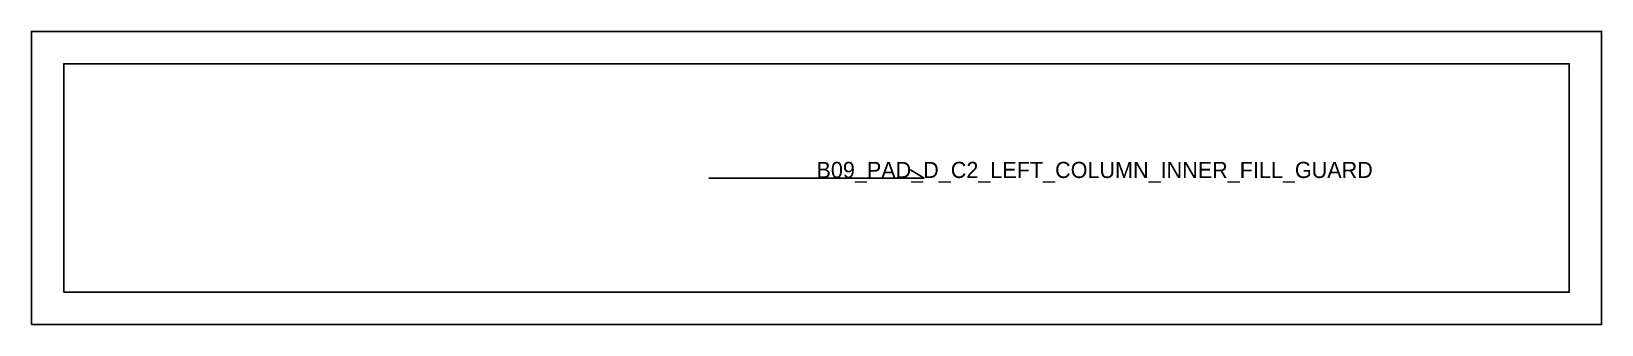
# Model space of a CAD drawing. Header units: millimetres. Extents: x -12 to 572, y -12 to 97.
import ezdxf

# ---------------------------------------------------------------- set-up
doc = ezdxf.new("R2010")
doc.units = ezdxf.units.MM
for name, color, linetype in [('CUT', 1, 'Continuous'), ('GRAIN', 3, 'Continuous'), ('LABEL', 7, 'Continuous'), ('SEW', 5, 'Continuous')]:
    doc.layers.add(name, color=color, linetype=linetype)

msp = doc.modelspace()

# ---------------------------------------------------------------- linework, layer by layer
at = {"layer": 'CUT'}
msp.add_lwpolyline([(-12, -12), (-12, 97), (572, 97), (572, -12), (-12, -12)], close=True, dxfattribs=at)
at = {"layer": 'GRAIN'}
for p, q in [((240, 42.5), (320, 42.5)), ((320, 42.5), (315, 45.5))]:
    msp.add_line(p, q, dxfattribs=at)
at = {"layer": 'SEW'}
msp.add_lwpolyline([(0, 0), (560, 0), (560, 85), (0, 85)], close=True, dxfattribs=at)

# ---------------------------------------------------------------- texts
at = {"layer": 'LABEL'}
msp.add_text('B09_PAD_D_C2_LEFT_COLUMN_INNER_FILL_GUARD', height=6, dxfattribs=at).set_placement((280, 42.5))

doc.saveas('drawing.dxf')
